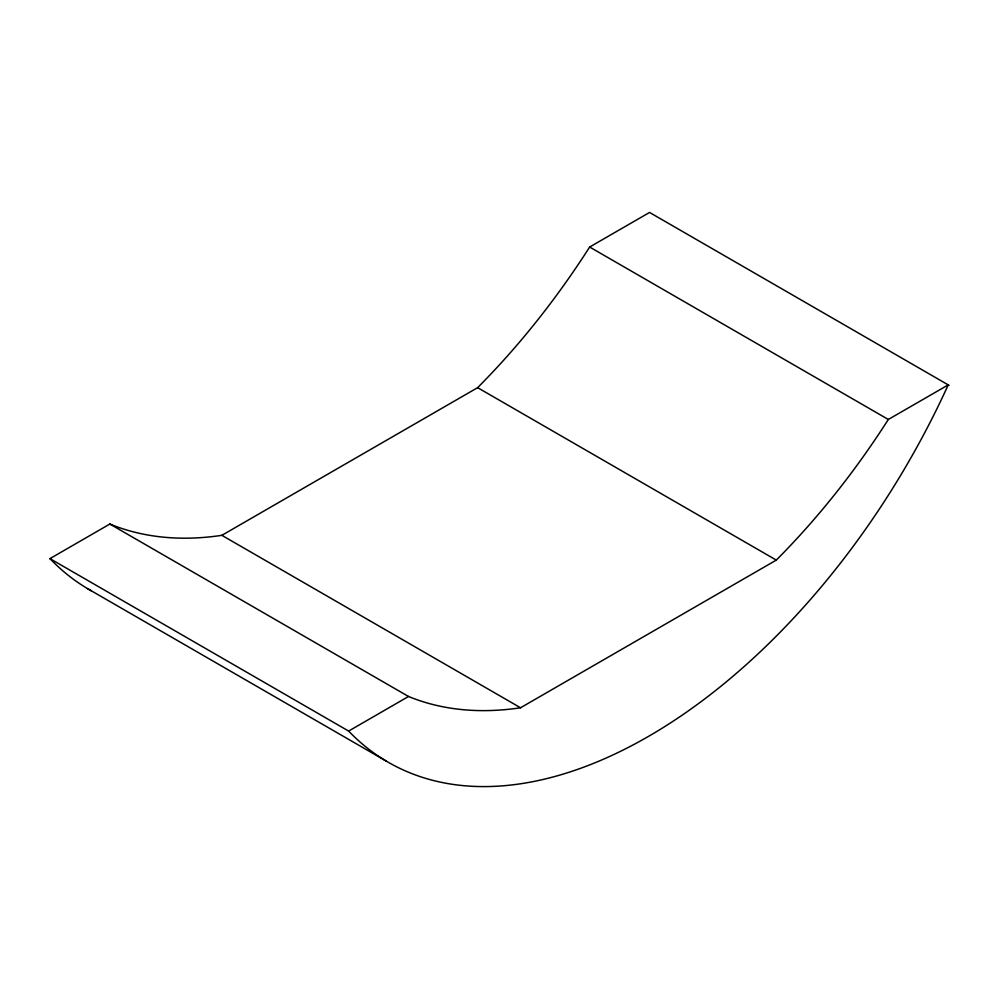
<?xml version="1.0" encoding="UTF-8"?>
<svg xmlns="http://www.w3.org/2000/svg" width="999" height="999" viewBox="0 0 999 999"><rect width="100%" height="100%" fill="white"/><g stroke="black" fill="none" stroke-linecap="round" stroke-linejoin="round"><path stroke-width="1.5" d="M49.95 558.628L109.84 524.038A521.74 301.236 -60 0 0 221.865 535.327L520.541 707.767L776.298 560.102A521.74 301.236 -60 0 0 888.323 419.468L948.226 384.89A520.529 300.524 -60 0 1 348.626 731.068L49.95 558.628A520.529 300.524 -60 0 0 91.433 590.871M221.865 535.327L477.622 387.662A521.74 301.236 -60 0 0 589.647 247.028L649.55 212.45L949.05 385.364M348.626 731.068L408.516 696.478A521.74 301.236 -60 0 0 520.541 707.767M589.647 247.028L888.323 419.468M477.622 387.662L776.298 560.102M109.84 524.038L408.516 696.478M87.45 588.573L386.126 761.013"/></g></svg>
